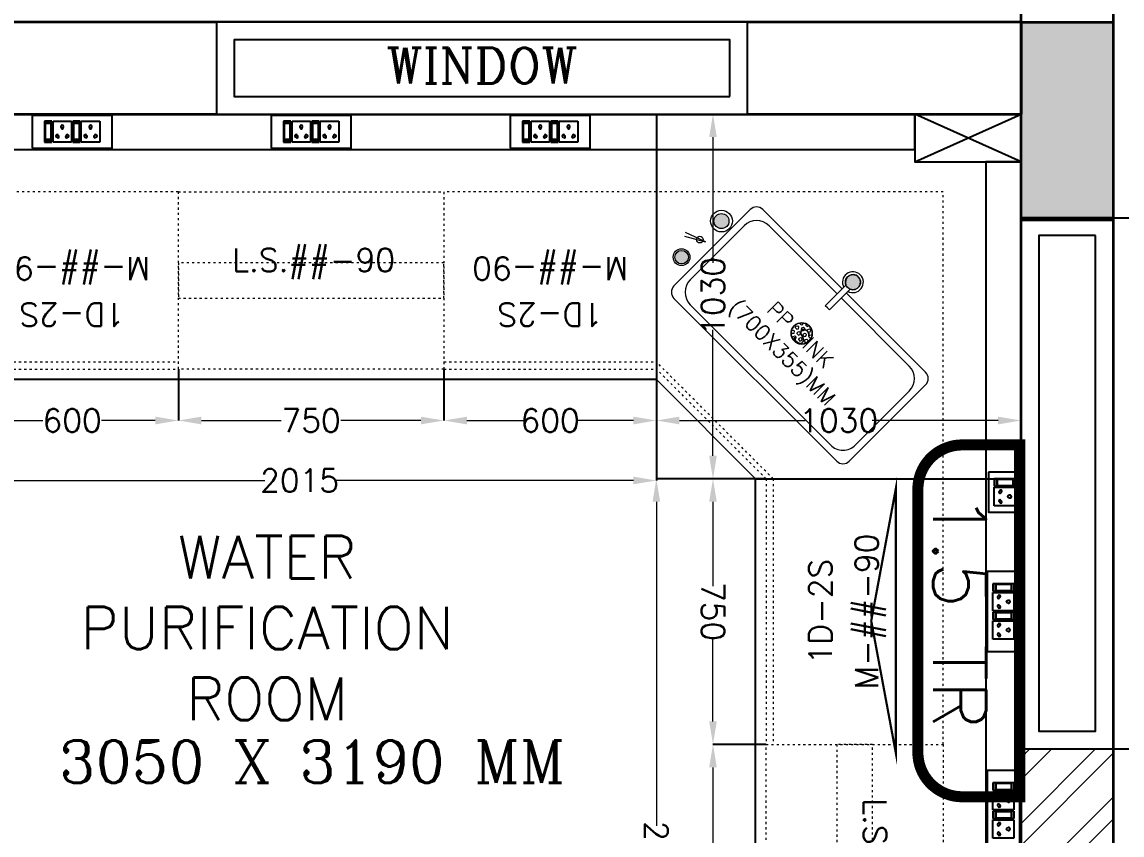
# Model space of a CAD drawing. Extents: x -52083 to 49512, y -145230 to 20224.
# Drawn here: x -27139 to -24033, y -16009 to -13713 of the extents above; entities that cross this region are included whole.
import ezdxf
from ezdxf.enums import TextEntityAlignment as Align

# ---------------------------------------------------------------- set-up
doc = ezdxf.new("R2010")
doc.units = 0
doc.header["$LTSCALE"] = 0.5
doc.header["$MEASUREMENT"] = 0
doc.header["$PDMODE"] = 32
doc.linetypes.add('ACAD_ISO03W100', pattern=[30, 12, -18])
for name, color, linetype, lineweight in [('0-1 AC UNIT', 8, 'Continuous', 25), ('COL', 1, 'Continuous', 35), ('DIM', 3, 'Continuous', 5), ('Hatch-1', 8, 'Continuous', 5), ('Sa-Block Text', 7, 'Continuous', 18), ('wall-1', 7, 'Continuous', 35)]:
    doc.layers.add(name, color=color, linetype=linetype, lineweight=lineweight)
for name, color, linetype in [('LABOFAB', 7, 'Continuous'), ('PDF_Text', 5, 'Continuous'), ('SA-3MRP', 1, 'Continuous'), ('SA-6MRP', 1, 'Continuous'), ('SA-6MUP', 223, 'Continuous'), ('SA-FUR', 3, 'Continuous')]:
    doc.layers.add(name, color=color, linetype=linetype)
doc.styles.add('RomanS', font='romans.shx')
doc.styles.get("Standard").update_dxf_attribs({"font": 'romans.shx'})
doc.dimstyles.new('Sa-dim', dxfattribs={"dimtxt": 65, "dimasz": 65, "dimexe": 0, "dimexo": 0, "dimtad": 0, "dimdec": 0, "dimdsep": 46, "dimtxsty": 'Standard', "dimcen": 0, "dimclrd": 256, "dimclre": 7, "dimclrt": 1, "dimadec": 0, "dimazin": 0, "dimtfac": 1, "dimtdec": 0, "dimtmove": 0, "dimatfit": 3, "dimfxl": 1, "dimlwd": -1, "dimarcsym": 0})

# ---------------------------------------------------------------- blocks, each defined once
blk = doc.blocks.new('*U109')
at = {"color": 5}
blk.add_wipeout([(50, 400), (50, 240), (1450, 240), (1450, 400)], dxfattribs=at)
blk.add_wipeout([(0, 450), (0, 190), (1500, 190), (1500, 450)], dxfattribs=at)
for points in [[(0, 450), (0, 190), (1500, 190), (1500, 450)], [(50, 400), (50, 240), (1450, 240), (1450, 400)]]:
    blk.add_lwpolyline(points, close=True, dxfattribs=at)
blk = doc.blocks.new('*D414')
at = {"layer": 'Defpoints', "color": 0, "transparency": 16777216}
for p in [(-24057.5, -14266.3), (-23766.3, -14266.3), (-24057.5, -15766.3)]:
    blk.add_point(p, dxfattribs=at)
at = {"layer": 'DIM', "color": 7, "lineweight": -2, "transparency": 16777216}
for p, q in [((-24057.5, -14266.3), (-23766.3, -14266.3)), ((-24057.5, -15766.3), (-23766.3, -15766.3))]:
    blk.add_line(p, q, dxfattribs=at)
at = {"layer": 'DIM', "transparency": 16777216}
for p, q in [((-23766.3, -14331.3), (-23766.3, -14921.8)), ((-23766.3, -15701.3), (-23766.3, -15110.8))]:
    blk.add_line(p, q, dxfattribs=at)
for points in [[(-23777.1, -14331.3), (-23755.5, -14331.3), (-23766.3, -14266.3)], [(-23777.1, -15701.3), (-23755.5, -15701.3), (-23766.3, -15766.3)]]:
    blk.add_solid(points, dxfattribs=at)
at = {"layer": 'DIM', "color": 1, "transparency": 16777216, "insert": (-23766.3, -15016.3), "char_height": 65, "attachment_point": 5, "rotation": 90}
blk.add_mtext('1500', dxfattribs=at)
blk = doc.blocks.new('750MM CONER CABINET')
at = {"layer": 'LABOFAB', "color": 96, "lineweight": 13, "true_color": 0x008500}
for p, q in [((-280, 1030), (750, 1030)), ((-280, 1030), (-280, 280)), ((750, 1030), (750, 0)), ((0, 0), (-280, 280)), ((750, 0), (0, 0))]:
    blk.add_line(p, q, dxfattribs=at)
at = {"layer": 'LABOFAB', "color": 230, "linetype": 'ACAD_ISO03W100', "lineweight": 13}
for p, q in [((530, 810), (-280, 810)), ((530, 0), (530, 810)), ((50, 0), (-280, 330)), ((30, 0), (-280, 310))]:
    blk.add_line(p, q, dxfattribs=at)
blk = doc.blocks.new('*U118')
at = {"layer": 'SA-FUR', "color": 230, "linetype": 'ACAD_ISO03W100', "lineweight": 13}
blk.add_line((600, 20), (0, 20), dxfattribs=at)
blk.add_lwpolyline([(0, 500), (600, 500), (600, 0), (0, 0)], close=True, dxfattribs=at)
at = {"layer": 'SA-FUR', "color": 7}
for tag, p in [('TAG', (300, 316.2)), ('TAG-2', (300, 185.8))]:
    blk.add_attdef(tag, text='', height=65, rotation=180, dxfattribs=at).set_placement(p, align=Align.CENTER)
blk = doc.blocks.new('*U92')
at = {"layer": 'SA-FUR', "color": 230, "linetype": 'ACAD_ISO03W100', "lineweight": 13}
for points in [[(750, 500), (0, 500), (0, 0), (750, 0)], [(750, 200), (0, 200), (0, 300), (750, 300)]]:
    blk.add_lwpolyline(points, close=True, dxfattribs=at)
at = {"layer": 'SA-FUR', "color": 7}
blk.add_attdef('TAG-2', text='', height=65, dxfattribs=at).set_placement((382.1, 224.8), align=Align.CENTER)
blk = doc.blocks.new('*U95')
at = {"layer": 'SA-FUR', "color": 230, "linetype": 'ACAD_ISO03W100', "lineweight": 13}
blk.add_line((750, 20), (0, 20), dxfattribs=at)
blk.add_lwpolyline([(0, 500), (750, 500), (750, 0), (0, 0)], close=True, dxfattribs=at)
at = {"layer": 'SA-FUR', "color": 7}
for tag, p in [('TAG', (375, 316.2)), ('TAG-2', (375, 185.8))]:
    blk.add_attdef(tag, text='', height=65, rotation=180, dxfattribs=at).set_placement(p, align=Align.CENTER)
blk = doc.blocks.new('A$Ca55ee631')
at = {"layer": 'SA-FUR', "color": 1}
for p, q in [((0, 0), (135, 300)), ((0, 300), (135, 0))]:
    blk.add_line(p, q, dxfattribs=at)
blk.add_lwpolyline([(0, 0), (135, 0), (135, 300), (0, 300)], close=True, dxfattribs=at)
blk = doc.blocks.new('*U120')
at = {"color": 1}
blk.add_lwpolyline([(-2125, 0), (620, 0), (620, 100), (-2125, 100)], close=True, dxfattribs=at)
blk = doc.blocks.new('*U124')
at = {"color": 1}
blk.add_lwpolyline([(-1220.2, 0), (1830.8, 0), (1830.8, 100), (-1220.2, 100)], close=True, dxfattribs=at)
blk = doc.blocks.new('*D734')
at = {"layer": 'Defpoints', "color": 0, "transparency": 16777216}
for p in [(-25947.5, -14693.3), (-25347.5, -14693.3), (-25947.5, -14838.7)]:
    blk.add_point(p, dxfattribs=at)
at = {"layer": 'DIM', "color": 7, "lineweight": -2, "transparency": 16777216}
for p, q in [((-25947.5, -14693.3), (-25947.5, -14838.7)), ((-25347.5, -14693.3), (-25347.5, -14838.7))]:
    blk.add_line(p, q, dxfattribs=at)
at = {"layer": 'DIM', "transparency": 16777216}
for p, q in [((-25882.5, -14838.7), (-25720, -14838.7)), ((-25412.5, -14838.7), (-25575, -14838.7))]:
    blk.add_line(p, q, dxfattribs=at)
for points in [[(-25882.5, -14827.9), (-25882.5, -14849.6), (-25947.5, -14838.7)], [(-25412.5, -14827.9), (-25412.5, -14849.6), (-25347.5, -14838.7)]]:
    blk.add_solid(points, dxfattribs=at)
at = {"layer": 'DIM', "color": 1, "transparency": 16777216, "insert": (-25647.5, -14838.7), "char_height": 65, "attachment_point": 5}
blk.add_mtext('600', dxfattribs=at)
blk = doc.blocks.new('*D735')
at = {"layer": 'Defpoints', "color": 0, "transparency": 16777216}
for p in [(-26697.5, -14693.3), (-25947.5, -14693.3), (-26697.5, -14838.7)]:
    blk.add_point(p, dxfattribs=at)
at = {"layer": 'DIM', "color": 7, "lineweight": -2, "transparency": 16777216}
for p, q in [((-26697.5, -14693.3), (-26697.5, -14838.7)), ((-25947.5, -14693.3), (-25947.5, -14838.7))]:
    blk.add_line(p, q, dxfattribs=at)
at = {"layer": 'DIM', "transparency": 16777216}
for p, q in [((-26632.5, -14838.7), (-26406.7, -14838.7)), ((-26012.5, -14838.7), (-26238.3, -14838.7))]:
    blk.add_line(p, q, dxfattribs=at)
for points in [[(-26632.5, -14827.9), (-26632.5, -14849.6), (-26697.5, -14838.7)], [(-26012.5, -14827.9), (-26012.5, -14849.6), (-25947.5, -14838.7)]]:
    blk.add_solid(points, dxfattribs=at)
at = {"layer": 'DIM', "color": 1, "transparency": 16777216, "insert": (-26322.5, -14838.7), "char_height": 65, "attachment_point": 5}
blk.add_mtext('750', dxfattribs=at)
blk = doc.blocks.new('*D736')
at = {"layer": 'Defpoints', "color": 0, "transparency": 16777216}
for p in [(-27297.5, -14693.3), (-26697.5, -14693.3), (-27297.5, -14838.7)]:
    blk.add_point(p, dxfattribs=at)
at = {"layer": 'DIM', "color": 7, "lineweight": -2, "transparency": 16777216}
for p, q in [((-27297.5, -14693.3), (-27297.5, -14838.7)), ((-26697.5, -14693.3), (-26697.5, -14838.7))]:
    blk.add_line(p, q, dxfattribs=at)
at = {"layer": 'DIM', "transparency": 16777216}
for p, q in [((-27232.5, -14838.7), (-27080.2, -14838.7)), ((-26762.5, -14838.7), (-26914.9, -14838.7))]:
    blk.add_line(p, q, dxfattribs=at)
for points in [[(-27232.5, -14827.9), (-27232.5, -14849.6), (-27297.5, -14838.7)], [(-26762.5, -14827.9), (-26762.5, -14849.6), (-26697.5, -14838.7)]]:
    blk.add_solid(points, dxfattribs=at)
at = {"layer": 'DIM', "color": 1, "transparency": 16777216, "insert": (-26997.5, -14838.7), "char_height": 65, "attachment_point": 5}
blk.add_mtext('600', dxfattribs=at)
blk = doc.blocks.new('*D738')
at = {"layer": 'Defpoints', "color": 0, "transparency": 16777216}
for p in [(-25037.5, -15003.3), (-25187.6, -15753.3), (-25037.5, -15753.3)]:
    blk.add_point(p, dxfattribs=at)
at = {"layer": 'DIM', "color": 7, "lineweight": -2, "transparency": 16777216}
for p, q in [((-25037.5, -15003.3), (-25187.6, -15003.3)), ((-25037.5, -15753.3), (-25187.6, -15753.3))]:
    blk.add_line(p, q, dxfattribs=at)
at = {"layer": 'DIM', "transparency": 16777216}
for p, q in [((-25187.6, -15068.3), (-25187.6, -15306.2)), ((-25187.6, -15688.3), (-25187.6, -15450.3))]:
    blk.add_line(p, q, dxfattribs=at)
for points in [[(-25198.4, -15068.3), (-25176.8, -15068.3), (-25187.6, -15003.3)], [(-25198.4, -15688.3), (-25176.8, -15688.3), (-25187.6, -15753.3)]]:
    blk.add_solid(points, dxfattribs=at)
at = {"layer": 'DIM', "color": 1, "transparency": 16777216, "insert": (-25187.6, -15378.3), "char_height": 65, "attachment_point": 5, "rotation": 270}
blk.add_mtext('750', dxfattribs=at)
blk = doc.blocks.new('*D739')
at = {"layer": 'Defpoints', "color": 0, "transparency": 16777216}
for p in [(-25037.5, -15753.3), (-25187.6, -16503.3), (-25037.5, -16503.3)]:
    blk.add_point(p, dxfattribs=at)
at = {"layer": 'DIM', "color": 7, "lineweight": -2, "transparency": 16777216}
for p, q in [((-25037.5, -15753.3), (-25187.6, -15753.3)), ((-25037.5, -16503.3), (-25187.6, -16503.3))]:
    blk.add_line(p, q, dxfattribs=at)
at = {"layer": 'DIM', "transparency": 16777216}
for p, q in [((-25187.6, -15818.3), (-25187.6, -16044.1)), ((-25187.6, -16438.3), (-25187.6, -16212.5))]:
    blk.add_line(p, q, dxfattribs=at)
for points in [[(-25198.4, -15818.3), (-25176.8, -15818.3), (-25187.6, -15753.3)], [(-25198.4, -16438.3), (-25176.8, -16438.3), (-25187.6, -16503.3)]]:
    blk.add_solid(points, dxfattribs=at)
at = {"layer": 'DIM', "color": 1, "transparency": 16777216, "insert": (-25187.6, -16128.3), "char_height": 65, "attachment_point": 5, "rotation": 270}
blk.add_mtext('750', dxfattribs=at)
blk = doc.blocks.new('*D742')
at = {"layer": 'Defpoints', "color": 0, "transparency": 16777216}
for p in [(-25187.6, -13973.3), (-25067.5, -13973.3), (-25067.5, -15003.3)]:
    blk.add_point(p, dxfattribs=at)
at = {"layer": 'DIM', "color": 7, "lineweight": -2, "transparency": 16777216}
for p, q in [((-25067.5, -13973.3), (-25187.6, -13973.3)), ((-25067.5, -15003.3), (-25187.6, -15003.3))]:
    blk.add_line(p, q, dxfattribs=at)
at = {"layer": 'DIM', "transparency": 16777216}
for p, q in [((-25187.6, -14038.3), (-25187.6, -14393.8)), ((-25187.6, -14938.3), (-25187.6, -14582.8))]:
    blk.add_line(p, q, dxfattribs=at)
for points in [[(-25198.4, -14038.3), (-25176.8, -14038.3), (-25187.6, -13973.3)], [(-25198.4, -14938.3), (-25176.8, -14938.3), (-25187.6, -15003.3)]]:
    blk.add_solid(points, dxfattribs=at)
at = {"layer": 'DIM', "color": 1, "transparency": 16777216, "insert": (-25187.6, -14488.3), "char_height": 65, "attachment_point": 5, "rotation": 90}
blk.add_mtext('1030', dxfattribs=at)
blk = doc.blocks.new('*D743')
at = {"layer": 'Defpoints', "color": 0, "transparency": 16777216}
for p in [(-25347.5, -14723.3), (-24317.5, -14723.3), (-24317.5, -14838.7)]:
    blk.add_point(p, dxfattribs=at)
at = {"layer": 'DIM', "color": 7, "lineweight": -2, "transparency": 16777216}
for p, q in [((-25347.5, -14723.3), (-25347.5, -14838.7)), ((-24317.5, -14723.3), (-24317.5, -14838.7))]:
    blk.add_line(p, q, dxfattribs=at)
at = {"layer": 'DIM', "transparency": 16777216}
for p, q in [((-25282.5, -14838.7), (-24927, -14838.7)), ((-24382.5, -14838.7), (-24738, -14838.7))]:
    blk.add_line(p, q, dxfattribs=at)
for points in [[(-25282.5, -14827.9), (-25282.5, -14849.6), (-25347.5, -14838.7)], [(-24382.5, -14827.9), (-24382.5, -14849.6), (-24317.5, -14838.7)]]:
    blk.add_solid(points, dxfattribs=at)
at = {"layer": 'DIM', "color": 1, "transparency": 16777216, "insert": (-24832.5, -14838.7), "char_height": 65, "attachment_point": 5}
blk.add_mtext('1030', dxfattribs=at)
blk = doc.blocks.new('*D744')
at = {"layer": 'Defpoints', "color": 0, "transparency": 16777216}
for p in [(-27362.5, -14723.3), (-25347.5, -14723.3), (-27362.5, -15008.1)]:
    blk.add_point(p, dxfattribs=at)
at = {"layer": 'DIM', "color": 7, "lineweight": -2, "transparency": 16777216}
for p, q in [((-27362.5, -14723.3), (-27362.5, -15008.1)), ((-25347.5, -14723.3), (-25347.5, -15008.1))]:
    blk.add_line(p, q, dxfattribs=at)
at = {"layer": 'DIM', "transparency": 16777216}
for p, q in [((-27297.5, -15008.1), (-26453.5, -15008.1)), ((-25412.5, -15008.1), (-26256.5, -15008.1))]:
    blk.add_line(p, q, dxfattribs=at)
for points in [[(-27297.5, -14997.2), (-27297.5, -15018.9), (-27362.5, -15008.1)], [(-25412.5, -14997.2), (-25412.5, -15018.9), (-25347.5, -15008.1)]]:
    blk.add_solid(points, dxfattribs=at)
at = {"layer": 'DIM', "color": 1, "transparency": 16777216, "insert": (-26355, -15008.1), "char_height": 65, "attachment_point": 5}
blk.add_mtext('2015', dxfattribs=at)
blk = doc.blocks.new('*D745')
at = {"layer": 'Defpoints', "color": 0, "transparency": 16777216}
for p in [(-25067.5, -15003.3), (-25347.5, -17159.3), (-25067.5, -17159.3)]:
    blk.add_point(p, dxfattribs=at)
at = {"layer": 'DIM', "color": 7, "lineweight": -2, "transparency": 16777216}
for p, q in [((-25067.5, -15003.3), (-25347.5, -15003.3)), ((-25067.5, -17159.3), (-25347.5, -17159.3))]:
    blk.add_line(p, q, dxfattribs=at)
at = {"layer": 'DIM', "transparency": 16777216}
for p, q in [((-25347.5, -15068.3), (-25347.5, -15983.1)), ((-25347.5, -17094.3), (-25347.5, -16179.5))]:
    blk.add_line(p, q, dxfattribs=at)
for points in [[(-25358.3, -15068.3), (-25336.7, -15068.3), (-25347.5, -15003.3)], [(-25358.3, -17094.3), (-25336.7, -17094.3), (-25347.5, -17159.3)]]:
    blk.add_solid(points, dxfattribs=at)
at = {"layer": 'DIM', "color": 1, "transparency": 16777216, "insert": (-25347.5, -16081.3), "char_height": 65, "attachment_point": 5, "rotation": 270}
blk.add_mtext('2156', dxfattribs=at)
blk = doc.blocks.new('*U119')
at = {"layer": '0-1 AC UNIT', "color": 3, "const_width": 31.2}
blk.add_lwpolyline([(-272.5, -287.5), (471.2, -287.5, 0.414214), (596.2, -162.5), (596.2, 0), (-397.5, 0), (-397.5, -162.5, 0.414214)], format="xyb", close=True, dxfattribs=at)
at = {"layer": '0-1 AC UNIT', "color": 3, "const_width": 6.25}
blk.add_lwpolyline([(471.2, -350), (99.4, -419.2), (-272.5, -350), (471.2, -350)], dxfattribs=at)
blk = doc.blocks.new('3M-RP-AC')
at = {"color": 245}
for p, q in [((18.3, 75.8), (18.3, 16.2)), ((18.3, 75.8), (18.3, 16.2)), ((39.1, 75.8), (18.3, 75.8)), ((18.3, 75.8), (39.1, 75.8)), ((20.1, 69.3), (20.1, 22.7)), ((37.3, 69.3), (20.1, 69.3)), ((37.3, 22.7), (37.3, 69.3)), ((39.1, 16.2), (39.1, 75.8)), ((42.5, 75.8), (94.7, 75.8)), ((42.5, 16.2), (42.5, 75.8)), ((94.7, 75.8), (94.7, 16.2)), ((18.3, 16.2), (39.1, 16.2)), ((20.1, 24.8), (37.3, 24.8)), ((20.1, 22.7), (37.3, 22.7)), ((94.7, 16.2), (42.5, 16.2))]:
    blk.add_line(p, q, dxfattribs=at)
blk.add_lwpolyline([(0, 0), (113, 0), (113, 92), (0, 92)], close=True, dxfattribs=at)
for centre, radius, start, end in [((68.6, 60.7), 4.06, 307.1584, 232.8416), ((53.7, 34.4), 3.5, 5.2689, 272.51), ((56.5, 32), 2.82, 202.6838, 75.0951), ((68.6, 56.6), 2.59, 161.4031, 18.5969), ((80.7, 32), 2.82, 104.9049, 337.3162), ((83.5, 34.4), 3.5, 267.49, 174.7311)]:
    blk.add_arc(centre, radius, start, end, dxfattribs=at)
at = {"layer": 'Sa-Block Text', "flags": 1}
for tag, p in [('LAB', (56.5, 92)), ('ITEM', (56.5, -35)), ('CATALOGUE', (87, -160))]:
    blk.add_attdef(tag, text='', height=65, dxfattribs=at).set_placement(p, align=Align.MIDDLE_CENTER)
blk = doc.blocks.new('*U133')
at = {"ltscale": 300}
for p, q in [((-78.1, 29.8), (-78.1, -29.8)), ((-78.1, 29.8), (-78.1, -29.8)), ((-57.3, 29.8), (-78.1, 29.8)), ((-78.1, 29.8), (-57.3, 29.8)), ((-76.3, 23.3), (-76.3, -23.3)), ((-59.1, 23.3), (-76.3, 23.3)), ((-59.1, -23.3), (-59.1, 23.3)), ((-57.3, -29.8), (-57.3, 29.8)), ((-53.9, 29.8), (-1.7, 29.8)), ((-53.9, -29.8), (-53.9, 29.8)), ((-1.7, 29.8), (-1.7, -29.8)), ((1.7, 29.8), (1.7, -29.8)), ((1.7, 29.8), (1.7, -29.8)), ((22.5, 29.8), (1.7, 29.8)), ((1.7, 29.8), (22.5, 29.8)), ((3.5, 23.3), (3.5, -23.3)), ((20.7, 23.3), (3.5, 23.3)), ((20.7, -23.3), (20.7, 23.3)), ((22.5, -29.8), (22.5, 29.8)), ((25.9, -29.8), (25.9, 29.8)), ((25.9, 29.8), (78.1, 29.8)), ((78.1, 29.8), (78.1, -29.8)), ((-78.1, -29.8), (-57.3, -29.8)), ((-76.3, -21.2), (-59.1, -21.2)), ((-76.3, -23.3), (-59.1, -23.3)), ((-1.7, -29.8), (-53.9, -29.8)), ((1.7, -29.8), (22.5, -29.8)), ((3.5, -21.2), (20.7, -21.2)), ((3.5, -23.3), (20.7, -23.3)), ((78.1, -29.8), (25.9, -29.8))]:
    blk.add_line(p, q, dxfattribs=at)
blk.add_lwpolyline([(-113, -46), (113, -46), (113, 46), (-113, 46)], close=True, dxfattribs=at)
for centre, radius, start, end in [((-27.8, 14.7), 4.06, 307.1584, 232.8416), ((-27.8, 10.6), 2.59, 161.4031, 18.5969), ((52, 14.7), 4.06, 307.1584, 232.8416), ((52, 10.6), 2.59, 161.4031, 18.5969), ((-42.7, -11.6), 3.5, 5.2689, 272.51), ((-39.9, -14), 2.82, 202.6838, 75.0951), ((-15.7, -14), 2.82, 104.9049, 337.3162), ((-12.9, -11.6), 3.5, 267.49, 174.7311), ((37.1, -11.6), 3.5, 5.2689, 272.51), ((39.9, -14), 2.82, 202.6838, 75.0951), ((64.1, -14), 2.82, 104.9049, 337.3162), ((66.9, -11.6), 3.5, 267.49, 174.7311)]:
    blk.add_arc(centre, radius, start, end, dxfattribs=at)
at = {"layer": 'Sa-Block Text', "flags": 1}
for tag, p in [('PROJECTNAME', (102.4, 776)), ('FLOOR', (102.4, 686.5)), ('LABNAME', (102.4, 577)), ('ITEMNO:', (102.4, 479.7))]:
    blk.add_attdef(tag, text='', height=65, dxfattribs=at).set_placement(p, align=Align.MIDDLE_CENTER)
at = {"layer": 'Sa-Block Text'}
blk.add_attdef('CATALOGUE', text='', height=65, dxfattribs=at).set_placement((102.4, 360.5), align=Align.MIDDLE_CENTER)
blk = doc.blocks.new('*U130')
for p, q in [((-78.1, 29.8), (-78.1, -29.8)), ((-78.1, 29.8), (-78.1, -29.8)), ((-57.3, 29.8), (-78.1, 29.8)), ((-78.1, 29.8), (-57.3, 29.8)), ((-76.3, 23.3), (-76.3, -23.3)), ((-59.1, 23.3), (-76.3, 23.3)), ((-59.1, -23.3), (-59.1, 23.3)), ((-57.3, -29.8), (-57.3, 29.8)), ((-53.9, 29.8), (-1.7, 29.8)), ((-53.9, -29.8), (-53.9, 29.8)), ((-1.7, 29.8), (-1.7, -29.8)), ((1.7, 29.8), (1.7, -29.8)), ((1.7, 29.8), (1.7, -29.8)), ((22.5, 29.8), (1.7, 29.8)), ((1.7, 29.8), (22.5, 29.8)), ((3.5, 23.3), (3.5, -23.3)), ((20.7, 23.3), (3.5, 23.3)), ((20.7, -23.3), (20.7, 23.3)), ((22.5, -29.8), (22.5, 29.8)), ((25.9, -29.8), (25.9, 29.8)), ((25.9, 29.8), (78.1, 29.8)), ((78.1, 29.8), (78.1, -29.8)), ((-78.1, -29.8), (-57.3, -29.8)), ((-76.3, -21.2), (-59.1, -21.2)), ((-76.3, -23.3), (-59.1, -23.3)), ((-1.7, -29.8), (-53.9, -29.8)), ((1.7, -29.8), (22.5, -29.8)), ((3.5, -21.2), (20.7, -21.2)), ((3.5, -23.3), (20.7, -23.3)), ((78.1, -29.8), (25.9, -29.8))]:
    blk.add_line(p, q)
blk.add_lwpolyline([(-113, -46), (113, -46), (113, 46), (-113, 46)], close=True)
for centre, radius, start, end in [((-27.8, 14.7), 4.06, 307.1584, 232.8416), ((-27.8, 10.6), 2.59, 161.4031, 18.5969), ((52, 14.7), 4.06, 307.1584, 232.8416), ((52, 10.6), 2.59, 161.4031, 18.5969), ((-42.7, -11.6), 3.5, 5.2689, 272.51), ((-39.9, -14), 2.82, 202.6838, 75.0951), ((-15.7, -14), 2.82, 104.9049, 337.3162), ((-12.9, -11.6), 3.5, 267.49, 174.7311), ((37.1, -11.6), 3.5, 5.2689, 272.51), ((39.9, -14), 2.82, 202.6838, 75.0951), ((64.1, -14), 2.82, 104.9049, 337.3162), ((66.9, -11.6), 3.5, 267.49, 174.7311)]:
    blk.add_arc(centre, radius, start, end)
at = {"layer": 'Sa-Block Text', "flags": 1}
for tag, p in [('PROJECTNAME', (14.8, 619.1)), ('FLOOR', (14.8, 529.6)), ('LABNAME', (14.8, 420.1)), ('ITEMNO:', (14.8, 322.8))]:
    blk.add_attdef(tag, text='', height=65, dxfattribs=at).set_placement(p, align=Align.MIDDLE_CENTER)
at = {"layer": 'Sa-Block Text'}
blk.add_attdef('CATALOGUE', text='', height=65, dxfattribs=at).set_placement((14.8, 173.9), align=Align.MIDDLE_CENTER)
blk = doc.blocks.new('PP SINK-700X355')
at = {"linetype": 'ByBlock', "lineweight": 5, "ltscale": 10}
blk.add_hatch(color=3, dxfattribs=at).paths.add_polyline_path([(-21.4, 389.9, 1), (21.4, 389.9, 1)])
at = {"linetype": 'ByBlock', "lineweight": 5}
h = blk.add_hatch(dxfattribs=at)
h.set_pattern_fill('HEX', color=3, scale=40, style=0)
h.set_pattern_definition([(1e-09, (-34097.917, -448425.806), (-2e-10, 8.66025404), [5, -10]), (120, (-34097.917, -448425.806), (-7.5, -4.33012702), [5, -10]), (60, (-34092.917, -448425.806), (-7.5, 4.33012702), [5, -10])])
h.paths.add_polyline_path([(-30, 185.2, 1), (30, 185.2, 1)])
at = {"color": 3, "linetype": 'ByBlock', "lineweight": 5}
for p, q in [((-8.1, 355), (-325, 355)), ((325, 355), (8.1, 355)), ((-350, 330), (-350, 25)), ((-8.1, 335), (-280, 335)), ((280, 335), (8.1, 335)), ((350, 25), (350, 330)), ((-330, 285), (-330, 70)), ((330, 70), (330, 285)), ((325, 0), (-325, 0)), ((280, 20), (-280, 20))]:
    blk.add_line(p, q, dxfattribs=at)
at = {"color": 3, "linetype": 'ByBlock', "lineweight": 5, "ltscale": 10}
for p, q in [((-8.1, 287.6), (-8.1, 370.1)), ((8.1, 287.6), (8.1, 370.1)), ((0, 287.6), (-8.1, 287.6)), ((0, 287.6), (8.1, 287.6))]:
    blk.add_line(p, q, dxfattribs=at)
blk.add_circle((0, 389.9), 21.4, dxfattribs=at)
at = {"color": 3, "linetype": 'ByBlock', "lineweight": 5}
blk.add_circle((0, 185.2), 30, dxfattribs=at)
at = {"color": 3, "linetype": 'ByBlock', "lineweight": 5, "ltscale": 10}
for radius, start, end in [(29.4, 285.896, 254.104), (21.4, 292.1607, 247.8393)]:
    blk.add_arc((0, 389.9), radius, start, end, dxfattribs=at)
at = {"color": 3, "linetype": 'ByBlock', "lineweight": 5}
for centre, radius, start, end in [((-325, 330), 25, 90, 180), ((325, 330), 25, 0, 90), ((-280, 285), 50, 90, 180), ((280, 285), 50, 0, 90), ((0, 185.2), 30, 0, 180), ((0, 185.2), 30, 180, 0), ((-280, 70), 50, 180, 270), ((280, 70), 50, 270, 0), ((-325, 25), 25, 180, 270), ((325, 25), 25, 270, 0)]:
    blk.add_arc(centre, radius, start, end, dxfattribs=at)

msp = doc.modelspace()

# ---------------------------------------------------------------- hatches: boundary and pattern name
at = {"layer": 'LABOFAB', "lineweight": 13, "ltscale": 0.1}
h = msp.add_hatch(dxfattribs=at)
h.set_pattern_fill('HEX', color=5, scale=0.4, angle=381.7955)
h.set_pattern_definition([(21.79551034, (-394840.0518, -266419.9019), (-0.816739466, 2.042458481), [1.27, -2.54]), (141.79551034, (-394840.0518, -266419.9019), (-1.360451198, -1.728546366), [1.27, -2.54]), (81.79551034, (-394838.8726, -266419.4303), (-2.177190664, 0.313912115), [1.27, -2.54])])
h.paths.add_polyline_path([(-25183.3, -14283.4, 1), (-25144, -14267.6, 1)])
h.paths.add_polyline_path([(-25258.6, -14370.3, 0.490237), (-25287.6, -14362), (-25273.9, -14396.3, 0.490237)])
h.paths.add_polyline_path([(-25287.6, -14362, 0.342069), (-25294.1, -14384.4, 0.342069), (-25273.9, -14396.3)])

# ---------------------------------------------------------------- linework, layer by layer
for p, q in [((-24317.5, -10453.3, 2637.8), (-24317.5, -13713.3, 2637.8)), ((-24317.5, -13713.3, 2637.8), (-24317.5, -19728.3, 2637.8))]:
    msp.add_line(p, q)
at = {"color": 3, "elevation": 2637.8}
msp.add_lwpolyline([(-25347.5, -14723.3), (-27362.5, -14723.3), (-27362.5, -13973.3), (-25347.5, -13973.3)], close=True, dxfattribs=at)
at = {"layer": 'COL'}
msp.add_line((-24317.5, -13713.3, 2637.8), (-24317.5, -13973.3, 2637.8), dxfattribs=at)
at = {"layer": 'LABOFAB', "color": 5, "lineweight": 13, "elevation": 2637.8}
msp.add_lwpolyline([(-25267.7, -14318.4), (-25208.7, -14333.9), (-25265.2, -14307.5)], dxfattribs=at)
at = {"layer": 'LABOFAB', "color": 5, "lineweight": 13}
for centre, radius in [((-25163.6, -14275.5, 2637.8), 30.7), ((-25163.6, -14275.5, 2637.8), 21.2), ((-25224.5, -14327.9, 2637.8), 9.38), ((-25224.5, -14327.9, 2637.8), 9.38), ((-25276.3, -14377.4, 2637.8), 23.7), ((-25276.3, -14377.4, 2637.8), 19.1)]:
    msp.add_circle(centre, radius, dxfattribs=at)
at = {"layer": 'wall-1', "color": 7}
for p, q in [((-24057.5, 720.7, 2637.8), (-24057.5, -19728.3, 2637.8)), ((-24317.5, -19728.3, 2637.8), (-24317.5, 376.7, 2637.8))]:
    msp.add_line(p, q, dxfattribs=at)
at = {"layer": 'wall-1', "color": 7, "elevation": 2637.8}
msp.add_lwpolyline([(-27762.5, -13973.3), (-24317.5, -13973.3), (-24317.5, -13713.3), (-27762.5, -13713.3)], dxfattribs=at)

# ---------------------------------------------------------------- block references
msp.add_blockref('*U120', (-25237.5, -14073.3, 2637.8))
at = {"color": 4, "rotation": 315.0000000000967}
msp.add_blockref('PP SINK-700X355', (-25068, -14723.8, 2637.8), dxfattribs=at)
at = {"layer": 'SA-6MRP', "color": 7}
for p in [(-26997.5, -14023.3, 2637.8), (-25647.5, -14023.3, 2637.8)]:
    msp.add_blockref('*U133', p, dxfattribs=at)
at = {"layer": 'SA-6MRP', "color": 7, "rotation": 270}
msp.add_blockref('*U133', (-24367.5, -15940.3, 2637.8), dxfattribs=at)
at = {"layer": 'SA-6MUP', "color": 7}
msp.add_blockref('*U130', (-26322.5, -14023.3, 2637.8), dxfattribs=at)
at = {"layer": 'SA-FUR', "color": 1, "rotation": 90}
msp.add_blockref('A$Ca55ee631', (-24317.5, -14108.3, 2637.8), dxfattribs=at)
at = {"layer": 'SA-FUR'}
ref = msp.add_blockref('*U118', (-26697.5, -14693.3, 2637.8), dxfattribs=dict(at, xscale=-1))
ref.add_attrib('TAG', 'M-##-90', dxfattribs={"color": 7, "height": 65, "rotation": 180}).set_placement((-26997.5, -14377.1, 2637.8), align=Align.CENTER)
ref.add_attrib('TAG-2', '1D-2S', dxfattribs={"color": 7, "height": 65, "rotation": 180}).set_placement((-26997.5, -14507.4, 2637.8), align=Align.CENTER)
ref = msp.add_blockref('*U92', (-26697.5, -14193.3, 2637.8), dxfattribs=dict(at, xscale=-1, rotation=180))
ref.add_attrib('TAG-2', 'L.S.##-90', dxfattribs={"color": 7, "height": 65}).set_placement((-26315.4, -14418.1, 2637.8), align=Align.CENTER)
ref = msp.add_blockref('*U118', (-25347.5, -14693.3, 2637.8), dxfattribs=dict(at, xscale=-1))
ref.add_attrib('TAG', 'M-##-90', dxfattribs={"color": 7, "height": 65, "rotation": 180}).set_placement((-25647.5, -14377.1, 2637.8), align=Align.CENTER)
ref.add_attrib('TAG-2', '1D-2S', dxfattribs={"color": 7, "height": 65, "rotation": 180}).set_placement((-25647.5, -14507.4, 2637.8), align=Align.CENTER)
ref = msp.add_blockref('*U95', (-25037.5, -15753.3, 2637.8), dxfattribs=dict(at, xscale=-1, rotation=270))
ref.add_attrib('TAG', 'M-##-90', dxfattribs={"color": 7, "height": 65, "rotation": 90}).set_placement((-24721.3, -15378.3, 2637.8), align=Align.CENTER)
ref.add_attrib('TAG-2', '1D-2S', dxfattribs={"color": 7, "height": 65, "rotation": 90}).set_placement((-24851.7, -15378.3, 2637.8), align=Align.CENTER)
ref = msp.add_blockref('*U92', (-24537.5, -15753.3, 2637.8), dxfattribs=dict(at, xscale=-1, rotation=90))
ref.add_attrib('TAG-2', 'L.S.##-90', dxfattribs={"color": 7, "height": 65, "rotation": 270}).set_placement((-24762.3, -16135.4, 2637.8), align=Align.CENTER)

# ---------------------------------------------------------------- texts
at = {"layer": '0-1 AC UNIT', "color": 8, "insert": (-24416.2, -15377.9, 2637.8), "char_height": 150, "width": 1266.161, "attachment_point": 2, "rotation": 270, "line_spacing_factor": 1.171839, "style": 'RomanS'}
msp.add_mtext('1.5 TR', dxfattribs=at)
at = {"layer": 'LABOFAB', "color": 4, "lineweight": 13, "insert": (-24971.1, -14626.8, 2637.8), "char_height": 42.5, "width": 560, "attachment_point": 5, "rotation": 315}
msp.add_mtext('{\\C256;PP SINK\\P(700X355)MM}', dxfattribs=at)
at = {"layer": 'PDF_Text', "char_height": 120, "attachment_point": 8, "style": 'RomanS'}
for s, insert, width in [('WATER PURIFICATION ROOM', (-26446.7, -15684.6, 2637.8), 1501.998), ('{\\Fromanc|c0;3050 X 3190 MM}', (-26319.7, -15862, 2637.8), 1676.079)]:
    msp.add_mtext(s, dxfattribs=dict(at, insert=insert, width=width))

# ---------------------------------------------------------------- dimensions: what is measured, and where the dimension line sits
at = {"layer": 'DIM', "color": 7}
dim = msp.add_linear_dim(base=(-25187.6, -13973.3, 2637.8), p1=(-25067.5, -15003.3, 2637.8), p2=(-25067.5, -13973.3, 2637.8), angle=90, dimstyle='Sa-dim', dxfattribs=at)
dim.commit()
dim.dimension.update_dxf_attribs({"geometry": '*D742', "text_midpoint": (-25187.6, -14488.3, 2637.8)})
for base, p1, p2, picture, middle in [((-27297.5, -14838.7, 2637.8), (-26697.5, -14693.3, 2637.8), (-27297.5, -14693.3, 2637.8), '*D736', (-26997.5, -14838.7, 2637.8)), ((-26697.5, -14838.7, 2637.8), (-25947.5, -14693.3, 2637.8), (-26697.5, -14693.3, 2637.8), '*D735', (-26322.5, -14838.7, 2637.8))]:
    dim = msp.add_linear_dim(base=base, p1=p1, p2=p2, dimstyle='Sa-dim', override={"dimtmove": 1}, dxfattribs=at)
    dim.commit()
    dim.dimension.update_dxf_attribs({"geometry": picture, "text_midpoint": middle})
for base, p1, p2, picture, middle in [((-25947.5, -14838.7, 2637.8), (-25347.5, -14693.3, 2637.8), (-25947.5, -14693.3, 2637.8), '*D734', (-25647.5, -14838.7, 2637.8)), ((-27362.5, -15008.1, 2637.8), (-25347.5, -14723.3, 2637.8), (-27362.5, -14723.3, 2637.8), '*D744', (-26355, -15008.1, 2637.8))]:
    dim = msp.add_linear_dim(base=base, p1=p1, p2=p2, dimstyle='Sa-dim', dxfattribs=at)
    dim.commit()
    dim.dimension.update_dxf_attribs({"geometry": picture, "text_midpoint": middle})
for base, p1, p2, picture, middle in [((-25347.5, -17159.3, 2637.8), (-25067.5, -15003.3, 2637.8), (-25067.5, -17159.3, 2637.8), '*D745', (-25347.5, -16081.3, 2637.8)), ((-25187.6, -15753.3, 2637.8), (-25037.5, -15003.3, 2637.8), (-25037.5, -15753.3, 2637.8), '*D738', (-25187.6, -15378.3, 2637.8))]:
    dim = msp.add_linear_dim(base=base, p1=p1, p2=p2, angle=90, dimstyle='Sa-dim', dxfattribs=at)
    dim.commit()
    dim.dimension.update_dxf_attribs({"geometry": picture, "text_midpoint": middle, "text_rotation": 270})
dim = msp.add_linear_dim(base=(-25187.6, -16503.3, 2637.8), p1=(-25037.5, -15753.3, 2637.8), p2=(-25037.5, -16503.3, 2637.8), angle=90, dimstyle='Sa-dim', override={"dimtmove": 1}, dxfattribs=at)
dim.commit()
dim.dimension.update_dxf_attribs({"geometry": '*D739', "text_midpoint": (-25187.6, -16128.3, 2637.8), "text_rotation": 270})

# ---------------------------------------------------------------- next in the draw order: block references
at = {"rotation": 270}
msp.add_blockref('*U109', (-24507.5, -14266.3, 2637.8), dxfattribs=at)

# ---------------------------------------------------------------- next in the draw order: hatches: boundary and pattern name
at = {"layer": 'COL'}
h = msp.add_hatch(color=256, dxfattribs=at)
h.dxf.hatch_style = 1
h.paths.add_polyline_path([(-24057.5, -13713.3), (-24317.5, -13713.3), (-24317.5, -14273.3), (-24057.5, -14273.3)])
at = {"layer": 'Hatch-1'}
h = msp.add_hatch(dxfattribs=at)
h.set_pattern_fill('ANSI32,_O', color=256, scale=350)
h.set_pattern_definition([(45, (5394.74, 2e-13), (-92.80777, 92.80777), []), (45, (5456.61, 2e-13), (-92.80777, 92.80777), [])])
h.paths.add_polyline_path([(-24317.5, -17603), (-24057.5, -17603), (-24057.5, -15766.3), (-24317.5, -15766.3)])

# ---------------------------------------------------------------- next in the draw order: linework, layer by layer
at = {"color": 3, "elevation": 2637.8}
msp.add_lwpolyline([(-25067.5, -15003.3), (-24317.5, -15003.3), (-24317.5, -17159.3), (-25067.5, -17159.3)], close=True, dxfattribs=at)
at = {"layer": 'COL', "elevation": 2637.8}
msp.add_lwpolyline([(-24317.5, -13713.3), (-24057.5, -13713.3), (-24057.5, -14273.3), (-24317.5, -14273.3)], close=True, dxfattribs=at)
at = {"layer": 'Hatch-1', "elevation": 2637.8}
msp.add_lwpolyline([(-24317.5, -17603), (-24057.5, -17603), (-24057.5, -15766.3), (-24317.5, -15766.3)], close=True, dxfattribs=at)

# ---------------------------------------------------------------- next in the draw order: block references
at = {"color": 1}
msp.add_blockref('750MM CONER CABINET', (-25067.5, -15003.3, 2637.8), dxfattribs=at)
at = {"rotation": 270}
msp.add_blockref('*U124', (-24417.5, -15328.5, 2637.8), dxfattribs=at)
at = {"layer": '0-1 AC UNIT', "color": 8, "rotation": 270}
msp.add_blockref('*U119', (-24321.5, -15305.1, 2637.8), dxfattribs=at)
at = {"layer": 'SA-3MRP', "color": 7, "rotation": 270}
msp.add_blockref('3M-RP-AC', (-24409.5, -14984.8, 2637.8), dxfattribs=at)
at = {"layer": 'SA-6MRP', "color": 7, "rotation": 270}
msp.add_blockref('*U133', (-24367.5, -15378.3, 2637.8), dxfattribs=at)

# ---------------------------------------------------------------- next in the draw order: dimensions: what is measured, and where the dimension line sits
at = {"layer": 'DIM', "color": 7}
dim = msp.add_linear_dim(base=(-23766.3, -14266.3, 2637.8), p1=(-24057.5, -15766.3, 2637.8), p2=(-24057.5, -14266.3, 2637.8), angle=90, dimstyle='Sa-dim', dxfattribs=at)
dim.commit()
dim.dimension.update_dxf_attribs({"geometry": '*D414', "text_midpoint": (-23766.3, -15016.3, 2637.8)})
dim = msp.add_linear_dim(base=(-24317.5, -14838.7, 2637.8), p1=(-25347.5, -14723.3, 2637.8), p2=(-24317.5, -14723.3, 2637.8), dimstyle='Sa-dim', dxfattribs=at)
dim.commit()
dim.dimension.update_dxf_attribs({"geometry": '*D743', "text_midpoint": (-24832.5, -14838.7, 2637.8)})

# ---------------------------------------------------------------- next in the draw order: block references
at = {"rotation": 180}
msp.add_blockref('*U109', (-25090, -13523.3, 2637.8), dxfattribs=at)

# ---------------------------------------------------------------- next in the draw order: texts
at = {"layer": 'PDF_Text', "insert": (-25840, -13786.5, 2637.8), "char_height": 100, "attachment_point": 2, "style": 'RomanS'}
msp.add_mtext('{\\Fromanc|c0;WINDOW}', dxfattribs=at)

doc.saveas('drawing.dxf')
